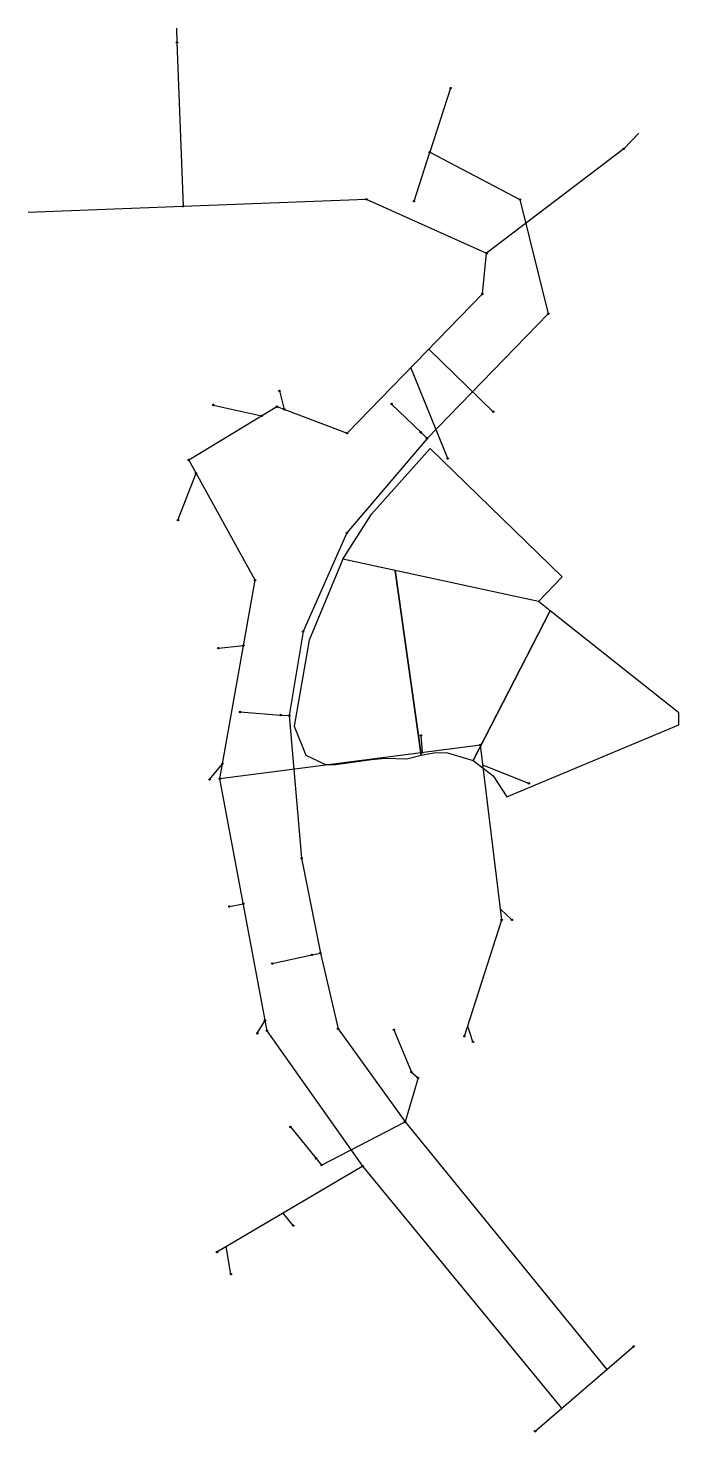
# Model space of a CAD drawing. Header units: inches. Extents: x 3173782 to 3174230, y 13912551 to 13913520.
import ezdxf

# ---------------------------------------------------------------- set-up
doc = ezdxf.new("R2010")
doc.units = ezdxf.units.IN
doc.header["$MEASUREMENT"] = 0
doc.header["$PDMODE"] = 33
doc.header["$PDSIZE"] = -3
for name, color, linetype in [('C-PROP-LINE', 2, 'Continuous'), ('C-STRM-PIPE', 140, 'Continuous'), ('C-STRM-STRC', 130, 'Continuous')]:
    doc.layers.add(name, color=color, linetype=linetype)

msp = doc.modelspace()

# ---------------------------------------------------------------- linework, layer by layer
at = {"layer": 'C-PROP-LINE'}
for points in [[(3173998.57, 13913153.52), (3174018.51, 13913184.66), (3174058.98, 13913229.86), (3174150.04, 13913141.33), (3174133.5, 13913124.31), (3173998.57, 13913153.52)], [(3173998.57, 13913153.52), (3173975.5, 13913097.74), (3173965.16, 13913038.28), (3173973.12, 13913018.38), (3173986.64, 13913011.96), (3173993.57, 13913011.96), (3174018.41, 13913015.44), (3174027.72, 13913016.15), (3174042.82, 13913015.74), (3174052.56, 13913018.41), (3174034.75, 13913145.69)], [(3174034.75, 13913145.69), (3174052.56, 13913018.41), (3174062.84, 13913020.09), (3174070.93, 13913019.89), (3174088.58, 13913014.62), (3174141.7, 13913117.81), (3174133.5, 13913124.31), (3174034.75, 13913145.69)], [(3174141.7, 13913117.81), (3174088.58, 13913014.62), (3174102.41, 13913004.11), (3174111.81, 13912989.5), (3174230.47, 13913039.25), (3174230.44, 13913047.45), (3174141.7, 13913117.81)]]:
    msp.add_lwpolyline(points, close=True, dxfattribs=at)
at = {"layer": 'C-STRM-PIPE', "linetype": 'Continuous', "lineweight": 25}
for p, q in [((3173883.83, 13913520.01, 41.26), (3173884.21, 13913510.02, 41.26)), ((3173884.21, 13913510.02, 41.21), (3173888.56, 13913397.09, 41.21)), ((3174202.81, 13913447.47, 42.02), (3174192.39, 13913436.76, 42.02)), ((3174192.39, 13913436.76, 41.95), (3174097.77, 13913364.68, 41.95)), ((3173888.56, 13913397.09, 40.63), (3174014.83, 13913401.95, 40.63)), ((3174014.83, 13913401.95, 41.05), (3174097.77, 13913364.68, 41.05)), ((3173781.5, 13913392.97, 40.28), (3173888.56, 13913397.09, 40.28)), ((3174094.96, 13913336.54, 41.55), (3174097.77, 13913364.68, 41.55)), ((3174001.58, 13913240.47, 42.14), (3174094.96, 13913336.54, 42.14)), ((3174102.39, 13913255.23, 43.39), (3174057.94, 13913298.45, 43.39)), ((3174071.03, 13913222.96, 43.61), (3174045.57, 13913285.72, 43.61)), ((3173954.83, 13913269.69, 54.96), (3173958.19, 13913256.91, 54.96)), ((3173892.38, 13913222.01, 42.68), (3173953.14, 13913258.82, 42.68)), ((3173909.36, 13913259.93, 55.18), (3173942.53, 13913252.39, 55.18)), ((3173953.14, 13913258.82, 42.37), (3174001.58, 13913240.47, 42.37)), ((3173938.09, 13913139.05, 43.1), (3173892.38, 13913222.01, 43.1)), ((3173884.84, 13913180.47, 55.04), (3173897.4, 13913212.89, 55.04)), ((3173913.7, 13913002.03, 43.71), (3173938.09, 13913139.05, 43.71)), ((3173912.78, 13913092.19, 54.38), (3173930.05, 13913093.89, 54.38)), ((3174052.46, 13913031.94, 54.97), (3174053.3, 13913020.1, 54.97)), ((3174093.54, 13913025.3, 50.68), (3173913.7, 13913002.03, 50.68)), ((3174108.23, 13912904.6, 53.14), (3174093.54, 13913025.3, 53.14)), ((3173906.71, 13913001.55, 54.42), (3173915.52, 13913012.28, 54.42)), ((3174126.94, 13912998.86, 53.58), (3174095.23, 13913011.35, 53.58)), ((3173946.34, 13912828.06, 44.49), (3173913.7, 13913002.03, 44.49)), ((3173920.43, 13912913.89, 54.26), (3173929.89, 13912915.73, 54.26)), ((3174082.5, 13912824.36, 53.51), (3174108.23, 13912904.6, 53.51)), ((3174115.23, 13912904.63, 53.45), (3174107.33, 13912911.96, 53.45)), ((3173939.54, 13912826.41, 54.28), (3173944.97, 13912835.35, 54.28)), ((3174012.31, 13912734.72, 44.99), (3173946.34, 13912828.06, 44.99)), ((3174088.33, 13912820.47, 53.84), (3174084.77, 13912831.41, 53.84)), ((3174012.31, 13912734.72, 53.71), (3173911.82, 13912675.5, 53.71)), ((3174149.74, 13912567.74, 50.39), (3174012.31, 13912734.72, 50.39)), ((3173964.42, 13912693.76, 54.35), (3173957.42, 13912702.35, 54.35)), ((3173921.43, 13912660.26, 54.75), (3173918.2, 13912679.26, 54.75)), ((3174131.3, 13912551.85, 48), (3174199.18, 13912610.34, 48))]:
    msp.add_line(p, q, dxfattribs=at)
at = {"layer": 'C-STRM-PIPE', "color": 7, "linetype": 'Continuous', "lineweight": 25}
for p, q in [((3174072.91, 13913478.59, 54.48), (3174058.63, 13913434.33, 54.48)), ((3174047.73, 13913400.55, 54.48), (3174058.63, 13913434.33, 54.48)), ((3174058.63, 13913434.33, 54.18), (3174120.8, 13913401.71, 54.18)), ((3174120.8, 13913401.71, 54.05), (3174140.31, 13913322.93, 54.05)), ((3174140.31, 13913322.93, 53.91), (3174056.69, 13913236.9, 53.91)), ((3174032.31, 13913260.6, 54.36), (3174052.38, 13913241.09, 54.36)), ((3174056.69, 13913236.9, 53.69), (3174001.42, 13913171.71, 53.69)), ((3174052.38, 13913241.09, 54.06), (3174056.69, 13913236.9, 54.06)), ((3174001.42, 13913171.71, 53.54), (3173971.21, 13913103.58, 53.54)), ((3173971.21, 13913103.58, 53.4), (3173961.69, 13913045.59, 53.4)), ((3173927.79, 13913048.12, 54.23), (3173955.71, 13913046.03, 54.23)), ((3173955.71, 13913046.03, 53.93), (3173961.69, 13913045.59, 53.93)), ((3173961.69, 13913045.59, 53.3), (3173970.14, 13912947.2, 53.3)), ((3173970.14, 13912947.2, 53.12), (3173983.21, 13912881.76, 53.12)), ((3173949.99, 13912874.51, 54.11), (3173977.35, 13912880.48, 54.11)), ((3173977.35, 13912880.48, 53.81), (3173983.21, 13912881.76, 53.81)), ((3173983.21, 13912881.76, 52.75), (3173995.3, 13912829.46, 52.75)), ((3173995.3, 13912829.46, 50.59), (3174041.57, 13912765.31, 50.59)), ((3174033.85, 13912828.82, 54.33), (3174045.98, 13912799.61, 54.33)), ((3174045.98, 13912799.61, 54.03), (3174050.5, 13912795.66, 54.03)), ((3174050.5, 13912795.66, 50.79), (3174041.57, 13912765.31, 50.79)), ((3173962.48, 13912761.84, 54.4), (3173980.17, 13912740.13, 54.4)), ((3173983.96, 13912735.48, 54.03), (3174041.57, 13912765.31, 54.03)), ((3174041.57, 13912765.31, 50.23), (3174180.78, 13912594.49, 50.23)), ((3173980.17, 13912740.13, 54.1), (3173983.96, 13912735.48, 54.1))]:
    msp.add_line(p, q, dxfattribs=at)
at = {"layer": 'C-STRM-STRC', "linetype": 'Continuous', "lineweight": 25}
for p in [(3173884.21, 13913510.02, 58), (3174072.91, 13913478.59, 58.49), (3174058.63, 13913434.33, 59.12), (3174192.39, 13913436.76, 59.35), (3174014.83, 13913401.95, 58.94), (3174047.73, 13913400.55, 58.48), (3174120.8, 13913401.71, 59.17), (3173888.56, 13913397.09, 59.42), (3174097.77, 13913364.68, 59.06), (3174094.96, 13913336.54, 59.12), (3174140.31, 13913322.93, 58.83), (3173954.83, 13913269.69, 56.23), (3173909.36, 13913259.93, 56.45), (3173953.14, 13913258.82, 59.09), (3173958.19, 13913256.91, 55.9), (3174032.31, 13913260.6, 58.36), (3174102.39, 13913255.23, 44.66), (3173942.53, 13913252.39, 55.61), (3174001.58, 13913240.47, 58.59), (3174052.38, 13913241.09, 58.36), (3174056.69, 13913236.9, 58.43), (3173892.38, 13913222.01, 59.4), (3174071.03, 13913222.96, 44.88), (3173897.4, 13913212.89, 55.45), (3173884.84, 13913180.47, 56.31), (3174001.42, 13913171.71, 58.82), (3173938.09, 13913139.05, 58.59), (3173971.21, 13913103.58, 58.55), (3173912.78, 13913092.19, 55.65), (3173930.05, 13913093.89, 55.22), (3173927.79, 13913048.12, 58.23), (3173955.71, 13913046.03, 57.23), (3173961.69, 13913045.59, 58.42), (3174052.46, 13913031.94, 56.24), (3174093.54, 13913025.3, 59.58), (3173915.52, 13913012.28, 55.35), (3174053.3, 13913020.1, 55.94), (3173906.71, 13913001.55, 55.69), (3173913.7, 13913002.03, 58.59), (3174126.94, 13912998.86, 54.85), (3173970.14, 13912947.2, 58.35), (3173920.43, 13912913.89, 55.53), (3173929.89, 13912915.73, 55.29), (3174108.23, 13912904.6, 58.91), (3174115.23, 13912904.63, 54.72), (3173977.35, 13912880.48, 58.11), (3173983.21, 13912881.76, 58.15), (3173949.99, 13912874.51, 58.11), (3173944.97, 13912835.35, 55.29), (3173946.34, 13912828.06, 58.45), (3173995.3, 13912829.46, 58.41), (3174033.85, 13912828.82, 58.33), (3173939.54, 13912826.41, 55.55), (3174082.5, 13912824.36, 58.68), (3174088.33, 13912820.47, 55.11), (3174045.98, 13912799.61, 58.4), (3174050.5, 13912795.66, 58.46), (3173962.48, 13912761.84, 58.4), (3174041.57, 13912765.31, 58.47), (3173980.17, 13912740.13, 58.39), (3173983.96, 13912735.48, 58.48), (3174012.31, 13912734.72, 58.63), (3173964.42, 13912693.76, 55.62), (3173911.82, 13912675.5, 58.89), (3173921.43, 13912660.26, 56.02), (3174199.18, 13912610.34, 51.33), (3174131.3, 13912551.85, 50.33)]:
    msp.add_point(p, dxfattribs=at)

doc.saveas('drawing.dxf')
